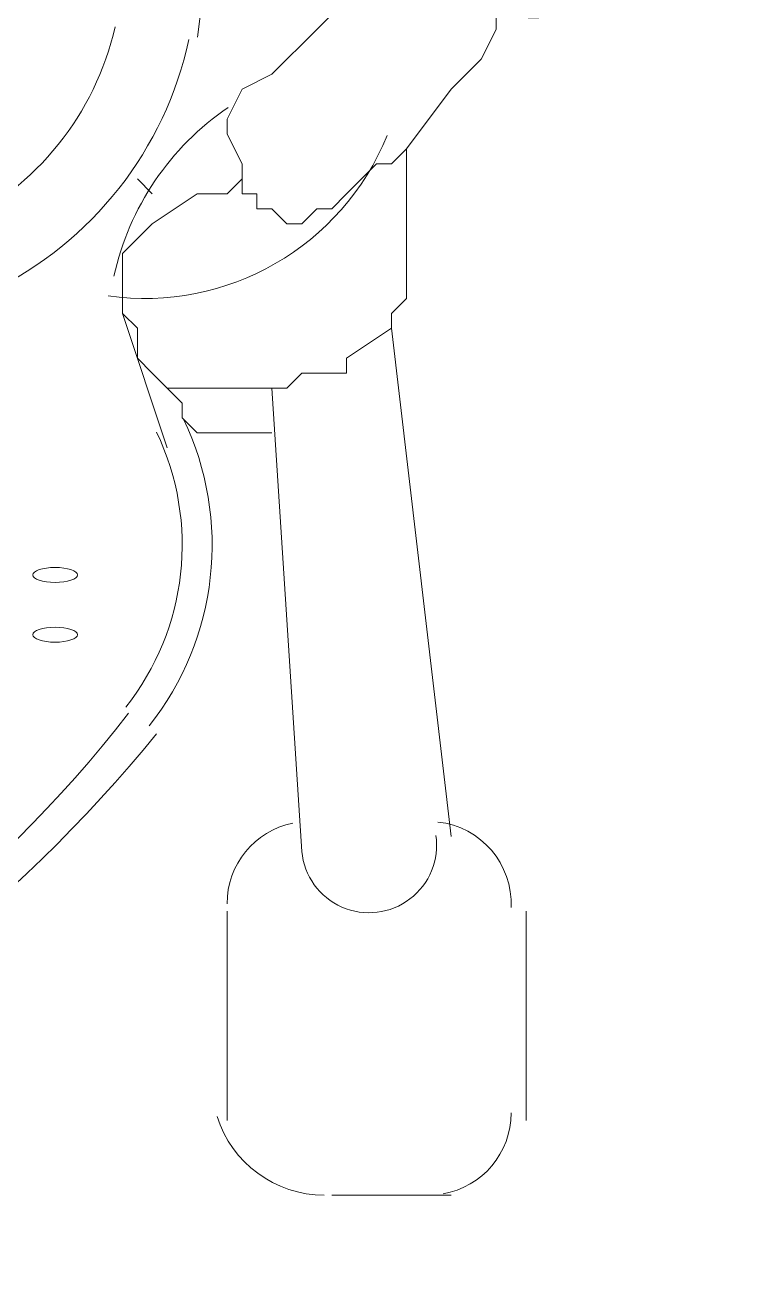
# Model space of a CAD drawing. Header units: metres. Extents: x 29 to 86.9, y -23.2 to 39.7.
# Drawn here: x 77.0769 to 77.1929, y -16.0036 to -15.7975 of the extents above; entities that cross this region are included whole.
import ezdxf

# ---------------------------------------------------------------- set-up
doc = ezdxf.new("R2010")
doc.units = ezdxf.units.M
doc.header["$LTSCALE"] = 100
doc.layers.get('0').update_dxf_attribs({"color": 254})
doc.layers.add('Arqui', color=8, linetype='Continuous', lineweight=0)

# ---------------------------------------------------------------- blocks, each defined once
blk = doc.blocks.new('A$C9582355f')
at = {"layer": 'Arqui'}
for points in [[(48.15658113276555, 7.34625111139394), (48.16391793276551, 7.356033511393889), (48.1688091327656, 7.360924711394091), (48.17125473276559, 7.365815911393838), (48.17125473276559, 7.368261511393939, 0.4491904813018709), (48.21028374228541, 7.398703029356966)], [(47.9944504720616, 7.300482245425883, 0.06904268617322236), (48.08302051730954, 7.333269377474153, -0.06904268617322236), (47.9944504720616, 7.300482245425883, 0.06904268617322236), (48.08281114949358, 7.333708631690115, 0.2302038230450673), (48.10892269841344, 7.36622518255399)], [(47.93516849220561, 7.282841301122062, 0.03702395519697595), (47.99707929641357, 7.288540160522189, 0.06904277544373605), (48.08855637746962, 7.322902185601833, 0.23053205592641), (48.12098584051768, 7.364141947105963)], [(48.16138431243036, 7.233919795995007, -1.02790315796093), (48.13946193276553, 7.231307911394197), (48.13457073276555, 7.307121511394143)], [(47.73247846037356, 7.253904008137852, 0.2538010257353771), (47.92149355296561, 7.170920373601803, 0.2538010257352434), (48.1111286051576, 7.253904008137852)], [(47.73033418274957, 7.250555223602078, 0.2278580694966433), (47.92326697980553, 7.16040018499416, 0.22785806949653), (48.11571848278157, 7.250555223602078)]]:
    blk.add_lwpolyline(points, format="xyb", dxfattribs=at)
for points in [[(48.12967953276558, 7.341359911394193), (48.12967953276558, 7.343805511393839), (48.12723393276559, 7.348696711394041), (48.12723393276559, 7.351142311394142), (48.12967953276558, 7.356033511393889), (48.13457073276555, 7.35847911139399), (48.14190753276552, 7.365815911393838), (48.1467987327656, 7.37070711139404), (48.14924433276559, 7.373152711394141), (48.15168993276558, 7.373152711394141), (48.15902673276554, 7.375598311394242)], [(48.11500593276554, 7.338914311394092), (48.11256033276555, 7.341359911394193)], [(48.11745153276553, 7.297339111394194), (48.11011473276557, 7.319349511394194)], [(48.16391793276551, 7.233753511393843), (48.15413553276557, 7.316903911394093)], [(48.11745153276553, 7.307121511394143), (48.11989713276552, 7.304675911394042), (48.11989713276552, 7.302230311393942), (48.12234273276562, 7.299784711393841), (48.1247883327656, 7.299784711393841), (48.12967953276558, 7.299784711393841), (48.13457073276555, 7.299784711393841)], [(48.12723393276559, 7.187287111394198), (48.12723393276559, 7.221525511394248)], [(48.17614593276556, 7.221525511394248), (48.17614593276556, 7.187287111394198)], [(48.16391793276551, 7.175059111394148), (48.14435313276562, 7.175059111394148)]]:
    blk.add_lwpolyline(points, dxfattribs=at)
blk.add_lwpolyline([(48.15658113276555, 7.34625111139394), (48.15658113276555, 7.32179511139384), (48.15413553276557, 7.319349511394194), (48.15413553276557, 7.316903911394093), (48.1467987327656, 7.312012711393891), (48.1467987327656, 7.309567111394244), (48.14190753276552, 7.309567111394244), (48.13946193276553, 7.309567111394244), (48.13701633276554, 7.307121511394143), (48.13457073276555, 7.307121511394143), (48.12723393276559, 7.307121511394143), (48.12234273276562, 7.307121511394143), (48.11745153276553, 7.307121511394143), (48.11500593276554, 7.309567111394244), (48.11256033276555, 7.312012711393891), (48.11256033276555, 7.316903911394093), (48.11011473276557, 7.319349511394194), (48.11011473276557, 7.32179511139384), (48.11011473276557, 7.324240711393941), (48.11011473276557, 7.329131911394143), (48.11500593276554, 7.33402311139389), (48.12234273276562, 7.338914311394092), (48.12723393276559, 7.338914311394092), (48.12967953276558, 7.341359911394193), (48.12967953276558, 7.338914311394092), (48.13212513276557, 7.338914311394092), (48.13212513276557, 7.336468711393991), (48.13457073276555, 7.336468711393991), (48.13701633276554, 7.33402311139389), (48.13946193276553, 7.33402311139389), (48.14190753276552, 7.336468711393991), (48.14435313276562, 7.336468711393991), (48.1467987327656, 7.338914311394092), (48.14924433276559, 7.341359911394193), (48.15168993276558, 7.343805511393839), (48.15413553276557, 7.343805511393839)], close=True, dxfattribs=at)
for centre, radius, start, end in [((46.28203149815539, 7.596925139991981), 1.854984880256715, 352.8039437103953, 359.5880114916212), ((48.1529126790353, 7.315681140781635), 0.04524353822626009, 124.3212610779379, 167.5634991541451), ((48.11378311151969, 7.364593122325459), 0.04279801544074301, 261.9525491280406, 337.8845305627269), ((48.07709916150492, 7.281442697629245), 0.04768917459698699, 321.6577184460845, 25.58718994587385), ((48.07709911885007, 7.281442692659311), 0.04279800939925616, 321.6577388135287, 25.58716853995478), ((48.14068471822219, 7.222748313812644), 0.01345078545638592, 101.5740174197529, 180.0000103017712), ((48.1602495360948, 7.222748321567451), 0.01345079319718329, 357.3961639824449, 83.69936871561784), ((48.14313034220271, 7.19340111578822), 0.01834200439418754, 197.3034382946528, 269.9999705208515), ((48.16024951452511, 7.188509914025872), 0.01345081824046468, 279.8768008780453, 359.9999887892183)]:
    blk.add_arc(centre, radius, start, end, dxfattribs=at)
for points in [[(48.09910953276557, 7.277774311393841), (48.09708352435752, 7.277774311393841), (48.09544113276553, 7.277226839377818), (48.09544113276553, 7.276551511394246)], [(48.09544113276553, 7.276551511394246), (48.09544113276553, 7.275876183410219), (48.09708352435752, 7.275328711394195), (48.09910953276557, 7.275328711394195)], [(48.1027779327656, 7.276551511394246), (48.1027779327656, 7.277226839377818), (48.10113554117362, 7.277774311393841), (48.09910953276557, 7.277774311393841)], [(48.09910953276557, 7.275328711394195), (48.10113554117362, 7.275328711394195), (48.1027779327656, 7.275876183410219), (48.1027779327656, 7.276551511394246)], [(48.09910953276557, 7.267991911393892), (48.09708352435752, 7.267991911393892), (48.09544113276553, 7.267444439377869), (48.09544113276553, 7.266769111393842)], [(48.1027779327656, 7.266769111393842), (48.1027779327656, 7.267444439377869), (48.10113554117362, 7.267991911393892), (48.09910953276557, 7.267991911393892)], [(48.09544113276553, 7.266769111393842), (48.09544113276553, 7.266093783409815), (48.09708352435752, 7.265546311394246), (48.09910953276557, 7.265546311394246)], [(48.09910953276557, 7.265546311394246), (48.10113554117362, 7.265546311394246), (48.1027779327656, 7.266093783409815), (48.1027779327656, 7.266769111393842)]]:
    blk.add_open_spline(points, degree=3, dxfattribs=at)

msp = doc.modelspace()

# ---------------------------------------------------------------- block references
msp.add_blockref('A$C9582355f', (28.98266172889876, -23.16396569870889))

doc.saveas('drawing.dxf')
